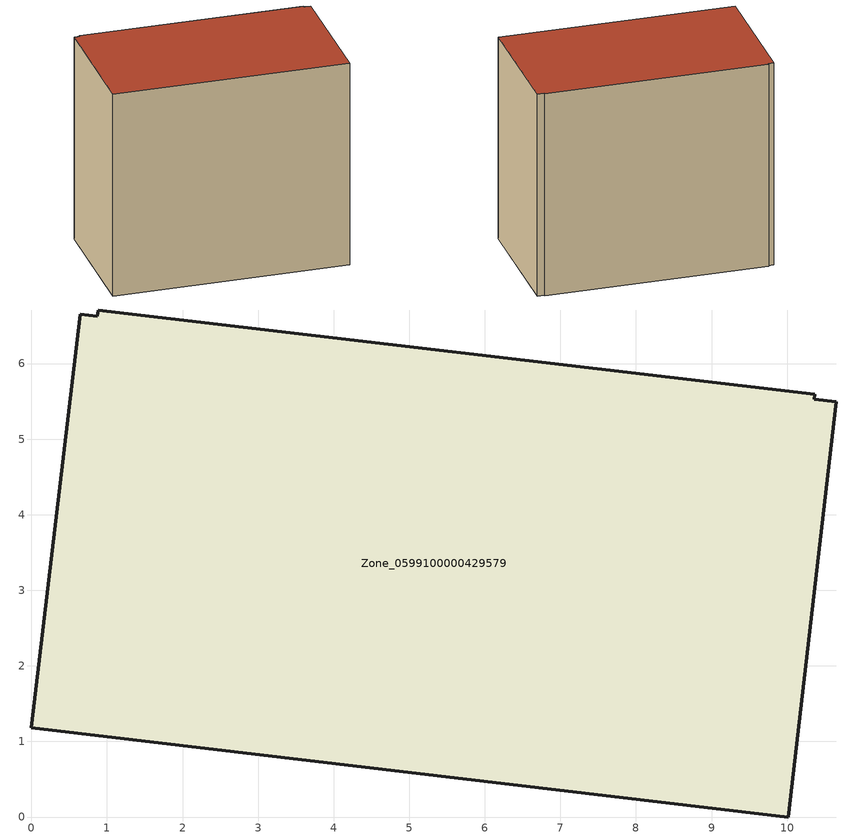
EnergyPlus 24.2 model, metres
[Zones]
Zone_0599100000429579
 floor ground (C_G): 0.65,6.66 0.87,6.63 0.88,6.71 10.37,5.59 10.36,5.53 10.65,5.5 10.02,0 0,1.18 z0
 wall outside (C_F): 10.37,5.59 0.88,6.71 0.87,6.63 0.65,6.66 0,1.18 10.02,0 10.65,5.5 10.36,5.53 10.37,5.59 z0:9.16
 roof outside (C_R): 10.36,5.53 10.37,5.59 0.88,6.71 0.87,6.63 0.65,6.66 0,1.18 10.02,0 10.65,5.5 z9.16
[BUILDING]
Pand.0599100000429579: North Axis=0; Terrain=City; Loads Convergence Tolerance Value=0.04; Temperature Convergence Tolerance Value=0.4; Solar Distribution=FullExterior; Maximum Number of Warmup Days=25; Minimum Number of Warmup Days=1
[Site:Location]
Rotterdam.The.Hague.AP_ZH_NLD Design_Conditions: Latitude=51.96; Longitude=4.45; Time Zone=1; Elevation=-4.5
[SITE:GROUNDTEMPERATURE:BUILDINGSURFACE]
18, 18, 18, 18, 18, 18, 18, 18, 18, 18, 18, 18
[MATERIAL] Thermal Absorptance=0.9; Solar Absorptance=0.7; Visible Absorptance=0.7
Name | Roughness | Thickness | Conductivity | Density | Specific Heat
G.TI.2006-2014 | MediumSmooth | 0.15 | 0.06 | 540 | 1210
F.TI.2006-2014 | Rough | 0.3 | 0.12 | 1920 | 840
R.TI.2006-2014 | MediumRough | 0.2 | 0.08 | 1500 | 1000
[CONSTRUCTION]
C_G: G.TI.2006-2014
C_F: F.TI.2006-2014
C_R: R.TI.2006-2014
[ZONE]
Zone_0599100000429579: Type=1; Multiplier=1; Ceiling Height=Autocalculate; Volume=Autocalculate; Floor Area=autocalculate; Part of Total Floor Area=Yes
[ZONEINFILTRATION:DESIGNFLOWRATE]
Infil_Zone_0599100000429579: Zone or ZoneList or Space or SpaceList=Zone_0599100000429579; Schedule=AlwaysOn; Design Flow Rate Calculation Method=Flow/Area; Flow Rate per Floor Area=0.0015; Constant Term Coefficient=1; Temperature Term Coefficient=0; Velocity Term Coefficient=0; Velocity Squared Term Coefficient=0
[HVACTEMPLATE:ZONE:IDEALLOADSAIRSYSTEM]
Zone_0599100000429579: Maximum Heating Supply Air Temperature=50; Minimum Cooling Supply Air Temperature=13; Maximum Heating Supply Air Humidity Ratio=0.0156; Minimum Cooling Supply Air Humidity Ratio=0.0077; Heating Limit=NoLimit; Cooling Limit=NoLimit; Dehumidification Control Type=ConstantSensibleHeatRatio; Cooling Sensible Heat Ratio=0.7; Dehumidification Setpoint=60; Humidification Control Type=None; Humidification Setpoint=30; Outdoor Air Method=None; Outdoor Air Flow Rate per Person=0.00944; Outdoor Air Flow Rate per Zone Floor Area=0; Outdoor Air Flow Rate per Zone=0; Demand Controlled Ventilation Type=None; Outdoor Air Economizer Type=NoEconomizer; Heat Recovery Type=None; Sensible Heat Recovery Effectiveness=0.7; Latent Heat Recovery Effectiveness=0.65
[ZONECONTROL:THERMOSTAT]
ThermostatControl_Zone_0599100000429579: Zone or ZoneList=Zone_0599100000429579; Control Type Schedule=DualSetpointControlType; Control 1=Thermostat_Zone_0599100000429579; Temperature Difference Between Cutout And Setpoint=0
[THERMOSTATSETPOINT:DUALSETPOINT]
Thermostat_Zone_0599100000429579: Heating Setpoint Temperature Schedule=HeatingSetpoint_Zone_0599100000429579; Cooling Setpoint Temperature Schedule=CoolingSetpoint_Zone_0599100000429579
[SCHEDULE:COMPACT]
HeatingSetpoint_Zone_0599100000429579: Through: 12/31, For: AllDays, Until: 24:00, 21
CoolingSetpoint_Zone_0599100000429579: Through: 12/31, For: AllDays, Until: 24:00, 24
DualSetpointControlType: Through: 12/31, For: AllDays, Until: 24:00, 4
AlwaysOn: Through: 12/31, For: AllDays, Until: 24:00, 1
